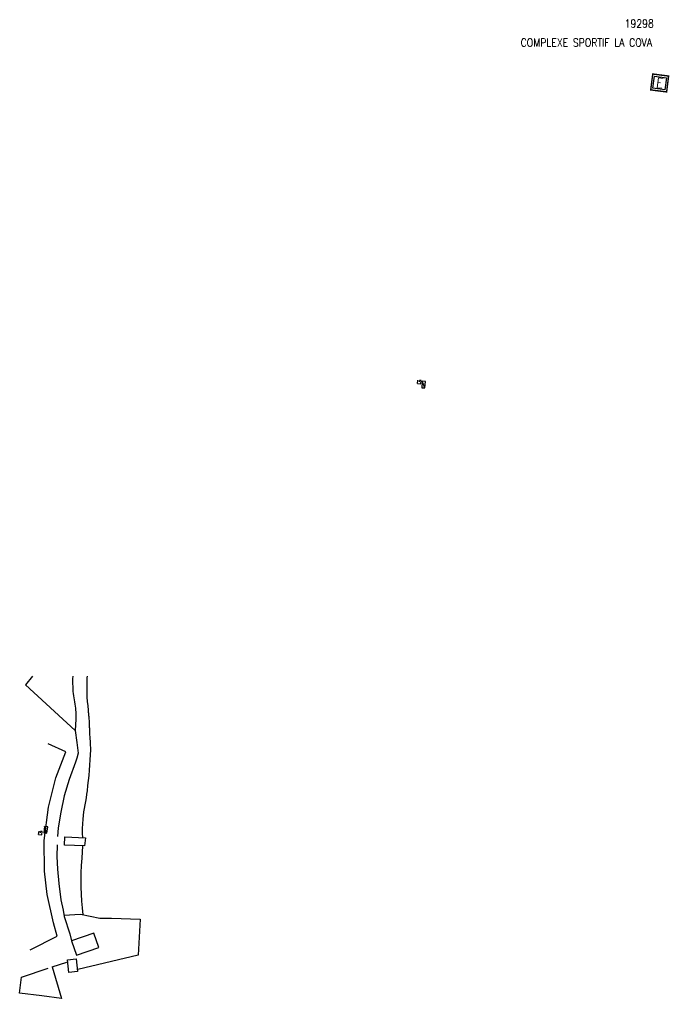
# Model space of a CAD drawing. Header units: millimetres. Extents: x 254174 to 254994, y 44076 to 44871.
# Drawn here: x 254426.8 to 254589.1, y 44087.1 to 44331.5 of the extents above; entities that cross this region are included whole.
import ezdxf
from ezdxf.enums import TextEntityAlignment as Align

# ---------------------------------------------------------------- set-up
doc = ezdxf.new("R2010")
doc.units = ezdxf.units.MM
doc.layers.get('0').update_dxf_attribs({"linetype": 'CONTINUOUS'})
for name, color, linetype in [('M_200', 7, 'CONTINUOUS'), ('W0100', 7, 'CONTINUOUS'), ('W0103', 1, 'CONTINUOUS'), ('W0106', 7, 'CONTINUOUS'), ('W0211', 2, 'CONTINUOUS'), ('W0214', 2, 'CONTINUOUS'), ('W0310', 3, 'CONTINUOUS'), ('W0322', 7, 'CONTINUOUS'), ('W0432', 7, 'CONTINUOUS')]:
    doc.layers.add(name, color=color, linetype=linetype)
doc.styles.add('M_ROMANS', font='ROMANS.shx', dxfattribs={"width": 0.75})
doc.styles.get("Standard").update_dxf_attribs({"font": 'romans.shx', "width": 0.85})

# ---------------------------------------------------------------- blocks, each defined once
blk = doc.blocks.new('*U1')
at = {"layer": 'M_200', "color": 0, "linetype": 'Continuous', "const_width": 0.35, "flags": 128}
blk.add_lwpolyline([(4.47, 3.46), (3.97, -0.5), (0, 0), (0.5, 3.97)], close=True, dxfattribs=at)
at = {"layer": 'M_200', "color": 0, "linetype": 'Continuous'}
blk.add_lwpolyline([(0.94, 3.41), (3.91, 3.03), (3.54, 0.05), (0.56, 0.43)], close=True, dxfattribs=at)
at = {"layer": 'M_200', "insert": (2.24, 1.73), "char_height": 2.5, "width": 4, "attachment_point": 5, "rotation": 352.7498}
blk.add_mtext('E', dxfattribs=at)
at = {"layer": 'M_200', "color": 0, "linetype": 'Continuous', "width": 0.85}
for tag, p in [('NUM', (2, 17.06)), ('NOM', (2, 10.65))]:
    blk.add_attdef(tag, text='', height=4, dxfattribs=at).set_placement(p, align=Align.MIDDLE)
at = {"layer": 'M_200', "color": 0, "linetype": 'Continuous', "style": 'M_ROMANS', "width": 0.75, "flags": 3}
for tag, p in [('DEF_LEG', (1.87, -2.99)), ('DEF_COUP', (1.87, -5.49)), ('DEF_TYPE', (1.87, -7.99))]:
    blk.add_attdef(tag, text='', height=1.2, dxfattribs=at).set_placement(p, align=Align.MIDDLE)
blk = doc.blocks.new('*U10')
at = {"flags": 128}
for points in [[(0.8, 0.8), (-0.8, 0.8)], [(-0.8, 0.8), (-0.8, 0)], [(0.8, 0.8), (-0.8, 0)], [(-0.8, 0), (0.8, 0)], [(0.8, 0), (0.8, 0.8)], [(-0.19, -1.08), (-0.99, -1.08)], [(-0.18, -0.28), (-0.98, -0.28)], [(-0.98, -0.28), (-0.98, -0.68)], [(-0.58, -0.68), (-0.98, -0.68)], [(-0.18, -1.08), (-0.18, -0.28)]]:
    blk.add_lwpolyline(points, dxfattribs=at)
blk = doc.blocks.new('*U11')
at = {"flags": 128}
for points in [[(0.8, 0.8), (-0.8, 0.8)], [(-0.8, 0.8), (-0.8, 0)], [(0.8, 0.8), (-0.8, 0)], [(-0.8, 0), (0.8, 0)], [(0.8, 0), (0.8, 0.8)], [(1.36, -0.4), (0.56, -0.4)], [(0.56, -0.4), (0.57, -0.8)], [(1.36, -1.2), (0.56, -1.2)], [(0.97, -0.8), (0.57, -0.8)], [(1.37, -1.2), (1.36, -0.4)]]:
    blk.add_lwpolyline(points, dxfattribs=at)

msp = doc.modelspace()

# ---------------------------------------------------------------- linework, layer by layer
at = {"layer": 'W0100', "color": 252}
for points in [[(254440.71, 44154.01), (254441.16, 44151.02), (254441.42, 44148.32), (254441.12, 44147.04), (254440.82, 44146.03), (254439.25, 44141.76), (254437.96, 44137.62), (254437.11, 44133.54), (254436.49, 44129.71), (254436.29, 44127.5)], [(254429.48, 44099.24), (254436.25, 44102.6), (254435.27, 44105.94), (254433.72, 44112.99), (254433.04, 44118.81), (254432.99, 44126.53), (254434.04, 44134.8), (254435.86, 44142.14), (254438.34, 44148.62), (254433.94, 44150.61), (254433.94, 44150.61)], [(254436.22, 44125.46), (254436.15, 44122.51), (254436.29, 44119.37), (254436.6, 44115.77), (254437.16, 44111.68), (254437.72, 44109.11), (254437.98, 44107.56), (254439.34, 44103.16), (254439.82, 44101.48)]]:
    msp.add_lwpolyline(points, dxfattribs=at)
at = {"layer": 'W0103', "color": 252}
for points in [[(254439.82, 44101.48), (254441.05, 44097.89), (254446.63, 44099.81), (254445.4, 44103.39)], [(254440.92, 44096.97), (254441.29, 44093.75), (254439.13, 44093.5), (254438.76, 44096.72), (254440.92, 44096.97)]]:
    msp.add_lwpolyline(points, close=True, dxfattribs=at)
at = {"layer": 'W0106', "color": 252}
msp.add_lwpolyline([(254443.04, 44125.18), (254438.07, 44125.35), (254438.15, 44127.39), (254443.26, 44127.17)], close=True, dxfattribs=at)
at = {"layer": 'W0211', "color": 252}
for points in [[(254442.6, 44127.2), (254442.56, 44128.36), (254442.57, 44129.52), (254442.61, 44130.69), (254442.69, 44131.85), (254442.78, 44132.74), (254442.91, 44133.63), (254443.05, 44134.51), (254443.2, 44135.39), (254443.36, 44136.27), (254443.51, 44137.16), (254443.65, 44138.04), (254443.77, 44138.93), (254443.91, 44140.21), (254444.05, 44141.49), (254444.18, 44142.77), (254444.3, 44144.05), (254444.4, 44145.33), (254444.48, 44146.62), (254444.54, 44147.9), (254444.58, 44149.19), (254444.58, 44149.73), (254444.56, 44150.26), (254444.54, 44150.8), (254444.5, 44151.33), (254444.47, 44151.87), (254444.43, 44152.4), (254444.4, 44152.93), (254444.37, 44153.47), (254444.36, 44153.71), (254444.35, 44153.96), (254444.34, 44154.21), (254444.33, 44154.45), (254444.32, 44154.7), (254444.31, 44154.94), (254444.3, 44155.19), (254444.3, 44155.44), (254444.28, 44155.79), (254444.27, 44156.15), (254444.26, 44156.5), (254444.23, 44156.85), (254444.21, 44157.13), (254444.19, 44157.4), (254444.16, 44157.67), (254444.13, 44157.94), (254444.1, 44158.21), (254444.07, 44158.48), (254444.04, 44158.75), (254444.02, 44159.02), (254443.92, 44160.12), (254443.81, 44161.22), (254443.73, 44162.32), (254443.68, 44163.42), (254443.67, 44164.04), (254443.67, 44164.67), (254443.67, 44165.29), (254443.68, 44165.91), (254443.7, 44166.53), (254443.73, 44167.15), (254443.76, 44167.57)], [(254442.43, 44122.07), (254442.65, 44125.19)], [(254442.69, 44107.96), (254442.51, 44109.67), (254442.37, 44111.39), (254442.27, 44113.12), (254442.21, 44114.84), (254442.2, 44116.65), (254442.23, 44118.46), (254442.31, 44120.26), (254442.43, 44122.07)]]:
    msp.add_lwpolyline(points, dxfattribs=at)
at = {"layer": 'W0214', "color": 252}
msp.add_lwpolyline([(254440.1, 44167.57), (254440.04, 44166.85), (254440.04, 44165.8), (254440.09, 44164.76), (254440.16, 44163.71), (254440.21, 44163.19), (254440.29, 44162.67), (254440.38, 44162.15), (254440.47, 44161.63), (254440.57, 44161.11), (254440.66, 44160.59), (254440.73, 44160.07), (254440.78, 44159.54), (254440.84, 44158.16), (254440.85, 44156.78), (254440.81, 44155.39), (254440.71, 44154.01)], dxfattribs=at)
at = {"layer": 'W0310', "color": 252}
for points in [[(254430.03, 44167.57), (254428.33, 44165.36), (254440.71, 44154.01)], [(254437.86, 44107.83), (254442.01, 44108.09), (254446.88, 44107.13), (254449.76, 44107.07), (254456.91, 44106.85), (254456.48, 44097.86), (254441.34, 44094.32)], [(254434.98, 44094.99), (254438.61, 44096.14)], [(254426.82, 44088.36), (254427.28, 44092.35), (254433.96, 44094.61)]]:
    msp.add_lwpolyline(points, dxfattribs=at)
at = {"layer": 'W0322', "color": 252}
msp.add_lwpolyline([(254434.98, 44094.99), (254437.33, 44087.06), (254432.42, 44087.67), (254426.82, 44088.36)], dxfattribs=at)

# ---------------------------------------------------------------- block references
at = {"layer": 'M_200'}
ref = msp.add_blockref('*U1', (254584.46, 44313.97), dxfattribs=at)
ref.add_attrib('NUM', '19298', dxfattribs={"color": 0, "linetype": 'Continuous', "height": 2, "width": 0.85}).set_placement((254581.59, 44330.53), align=Align.MIDDLE)
ref.add_attrib('NOM', 'COMPLEXE SPORTIF LA COVA', dxfattribs={"color": 0, "linetype": 'Continuous', "height": 2, "width": 0.85}).set_placement((254568.4, 44325.79), align=Align.MIDDLE)
at = {"layer": 'W0432'}
for name, p, rotation in [('*U10', (254527.31, 44240.39), 265.7320192928086), ('*U11', (254432.95, 44129.24), 262.7709785730992)]:
    msp.add_blockref(name, p, dxfattribs=dict(at, rotation=rotation))

doc.saveas('drawing.dxf')
